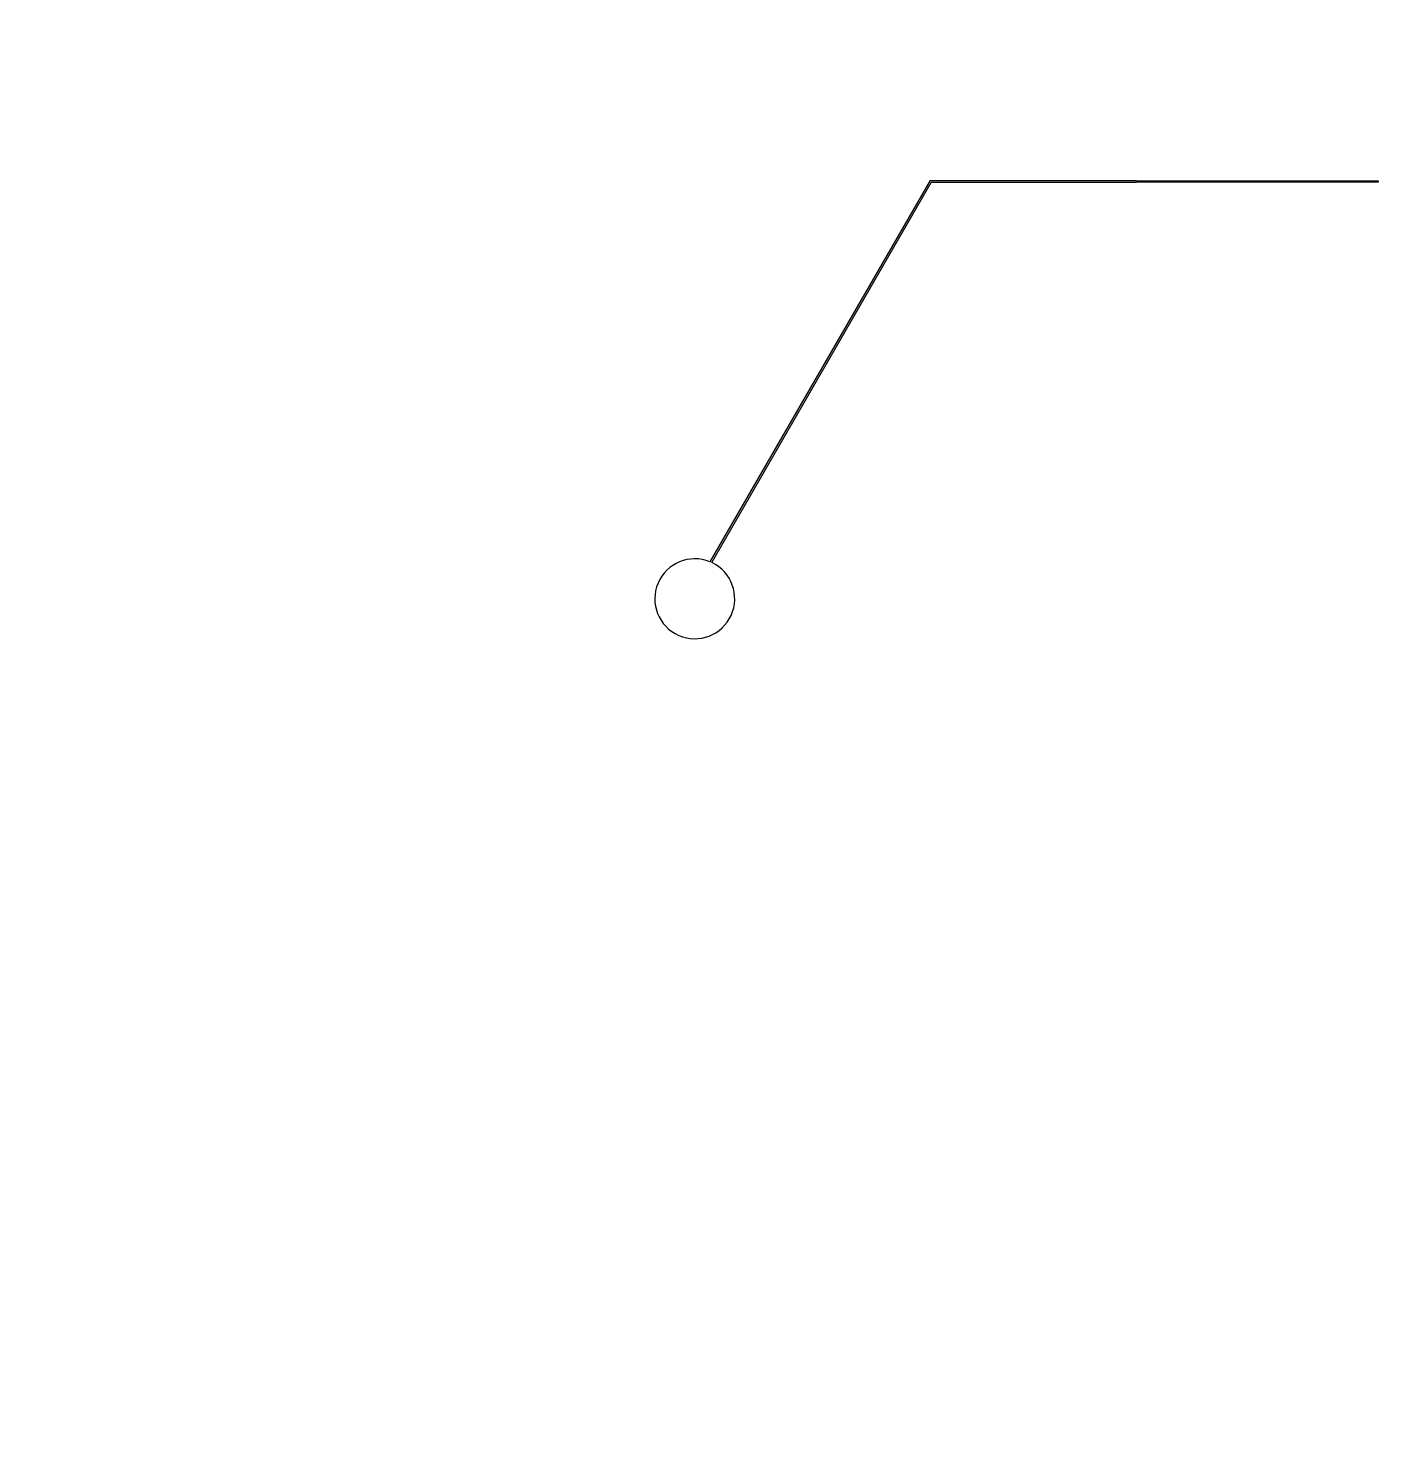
# Model space of a CAD drawing. Header units: inches. Extents: x 0 to 114300, y 0 to 114300.
# Drawn here: x 61586 to 68176, y 60926 to 67829 of the extents above; entities that cross this region are included whole.
import ezdxf

# ---------------------------------------------------------------- set-up
doc = ezdxf.new("R2010")
doc.units = ezdxf.units.IN
doc.header["$MEASUREMENT"] = 0

msp = doc.modelspace()

# ---------------------------------------------------------------- hatches: boundary and pattern name
h = msp.add_hatch()
h.set_pattern_fill('ANSI31', color=256, scale=100)
h.set_pattern_definition([(45, (-3636.992, -6350), (-8.8388348, 8.8388348), [])])
h.paths.add_polyline_path([(114300, 0), (0, 0), (0, 114300), (114300, 114300)])
edge = h.paths.add_edge_path(flags=16)
edge.add_arc((57150, 57150), 50800, 288.35844, 529.79531, ccw=False)
edge.add_line((73150, 8935.5), (41150, 8935.5))
edge.add_arc((57150, 57150), 50800, 190.20469, 251.64156, ccw=False)
edge.add_arc((57150, 57150), 50800, 169.79531, 190.20469, ccw=False)

# ---------------------------------------------------------------- linework, layer by layer
for p, q in [((65987.2, 67086.1), (64912.5, 65224.8)), ((64921.8, 65220.8), (65993, 67076.1)), ((65987.2, 67086.1), (66992.9, 67086.1)), ((66992.9, 67076.1), (65993, 67076.1)), ((66992.9, 67086.1), (66992.9, 67082.6)), ((66995.9, 67082.6), (66992.9, 67082.6)), ((66992.9, 67079.6), (66995.9, 67079.6)), ((66992.9, 67079.6), (66992.9, 67076.1)), ((66995.9, 67079.6), (66995.9, 67082.6))]:
    msp.add_line(p, q)
for points in [[(66999.9, 67079.6), (66999.9, 67082.6), (66996.9, 67082.6), (66996.9, 67079.6)], [(67003.9, 67079.6), (67003.9, 67082.6), (67000.9, 67082.6), (67000.9, 67079.6)], [(67007.9, 67079.6), (67007.9, 67082.6), (67004.9, 67082.6), (67004.9, 67079.6)], [(67011.9, 67079.6), (67011.9, 67082.6), (67008.9, 67082.6), (67008.9, 67079.6)], [(67015.9, 67079.6), (67015.9, 67082.6), (67012.9, 67082.6), (67012.9, 67079.6)], [(67019.9, 67079.6), (67019.9, 67082.6), (67016.9, 67082.6), (67016.9, 67079.6)], [(67023.9, 67079.6), (67023.9, 67082.6), (67020.9, 67082.6), (67020.9, 67079.6)], [(67027.9, 67079.6), (67027.9, 67082.6), (67024.9, 67082.6), (67024.9, 67079.6)], [(67031.9, 67079.6), (67031.9, 67082.6), (67028.9, 67082.6), (67028.9, 67079.6)], [(67035.9, 67079.6), (67035.9, 67082.6), (67032.9, 67082.6), (67032.9, 67079.6)], [(67039.9, 67079.6), (67039.9, 67082.6), (67036.9, 67082.6), (67036.9, 67079.6)], [(67043.9, 67079.6), (67043.9, 67082.6), (67040.9, 67082.6), (67040.9, 67079.6)], [(67047.9, 67079.6), (67047.9, 67082.6), (67044.9, 67082.6), (67044.9, 67079.6)], [(67051.9, 67079.6), (67051.9, 67082.6), (67048.9, 67082.6), (67048.9, 67079.6)], [(67055.9, 67079.6), (67055.9, 67082.6), (67052.9, 67082.6), (67052.9, 67079.6)], [(67059.9, 67079.6), (67059.9, 67082.6), (67056.9, 67082.6), (67056.9, 67079.6)], [(67063.9, 67079.6), (67063.9, 67082.6), (67060.9, 67082.6), (67060.9, 67079.6)], [(67067.9, 67079.6), (67067.9, 67082.6), (67064.9, 67082.6), (67064.9, 67079.6)], [(67071.9, 67079.6), (67071.9, 67082.6), (67068.9, 67082.6), (67068.9, 67079.6)], [(67075.9, 67079.6), (67075.9, 67082.6), (67072.9, 67082.6), (67072.9, 67079.6)], [(67079.9, 67079.6), (67079.9, 67082.6), (67076.9, 67082.6), (67076.9, 67079.6)], [(67083.9, 67079.6), (67083.9, 67082.6), (67080.9, 67082.6), (67080.9, 67079.6)], [(67087.9, 67079.6), (67087.9, 67082.6), (67084.9, 67082.6), (67084.9, 67079.6)], [(67091.9, 67079.6), (67091.9, 67082.6), (67088.9, 67082.6), (67088.9, 67079.6)], [(67095.9, 67079.6), (67095.9, 67082.6), (67092.9, 67082.6), (67092.9, 67079.6)], [(67099.9, 67079.6), (67099.9, 67082.6), (67096.9, 67082.6), (67096.9, 67079.6)], [(67103.9, 67079.6), (67103.9, 67082.6), (67100.9, 67082.6), (67100.9, 67079.6)], [(67107.9, 67079.6), (67107.9, 67082.6), (67104.9, 67082.6), (67104.9, 67079.6)], [(67111.9, 67079.6), (67111.9, 67082.6), (67108.9, 67082.6), (67108.9, 67079.6)], [(67115.9, 67079.6), (67115.9, 67082.6), (67112.9, 67082.6), (67112.9, 67079.6)], [(67119.9, 67079.6), (67119.9, 67082.6), (67116.9, 67082.6), (67116.9, 67079.6)], [(67123.9, 67079.6), (67123.9, 67082.6), (67120.9, 67082.6), (67120.9, 67079.6)], [(67127.9, 67079.6), (67127.9, 67082.6), (67124.9, 67082.6), (67124.9, 67079.6)], [(67131.9, 67079.6), (67131.9, 67082.6), (67128.9, 67082.6), (67128.9, 67079.6)], [(67135.9, 67079.6), (67135.9, 67082.6), (67132.9, 67082.6), (67132.9, 67079.6)], [(67139.9, 67079.6), (67139.9, 67082.6), (67136.9, 67082.6), (67136.9, 67079.6)], [(67143.9, 67079.6), (67143.9, 67082.6), (67140.9, 67082.6), (67140.9, 67079.6)], [(67147.9, 67079.6), (67147.9, 67082.6), (67144.9, 67082.6), (67144.9, 67079.6)], [(67151.9, 67079.6), (67151.9, 67082.6), (67148.9, 67082.6), (67148.9, 67079.6)], [(67155.9, 67079.6), (67155.9, 67082.6), (67152.9, 67082.6), (67152.9, 67079.6)], [(67159.9, 67079.6), (67159.9, 67082.6), (67156.9, 67082.6), (67156.9, 67079.6)], [(67163.9, 67079.6), (67163.9, 67082.6), (67160.9, 67082.6), (67160.9, 67079.6)], [(67167.9, 67079.6), (67167.9, 67082.6), (67164.9, 67082.6), (67164.9, 67079.6)], [(67171.9, 67079.6), (67171.9, 67082.6), (67168.9, 67082.6), (67168.9, 67079.6)], [(67175.9, 67079.6), (67175.9, 67082.6), (67172.9, 67082.6), (67172.9, 67079.6)], [(67179.9, 67079.6), (67179.9, 67082.6), (67176.9, 67082.6), (67176.9, 67079.6)], [(67183.9, 67079.6), (67183.9, 67082.6), (67180.9, 67082.6), (67180.9, 67079.6)], [(67187.9, 67079.6), (67187.9, 67082.6), (67184.9, 67082.6), (67184.9, 67079.6)], [(67191.9, 67079.6), (67191.9, 67082.6), (67188.9, 67082.6), (67188.9, 67079.6)], [(67195.9, 67079.6), (67195.9, 67082.6), (67192.9, 67082.6), (67192.9, 67079.6)], [(67199.9, 67079.6), (67199.9, 67082.6), (67196.9, 67082.6), (67196.9, 67079.6)], [(67203.9, 67079.6), (67203.9, 67082.6), (67200.9, 67082.6), (67200.9, 67079.6)], [(67207.9, 67079.6), (67207.9, 67082.6), (67204.9, 67082.6), (67204.9, 67079.6)], [(67211.9, 67079.6), (67211.9, 67082.6), (67208.9, 67082.6), (67208.9, 67079.6)], [(67215.9, 67079.6), (67215.9, 67082.6), (67212.9, 67082.6), (67212.9, 67079.6)], [(67219.9, 67079.6), (67219.9, 67082.6), (67216.9, 67082.6), (67216.9, 67079.6)], [(67223.9, 67079.6), (67223.9, 67082.6), (67220.9, 67082.6), (67220.9, 67079.6)], [(67227.9, 67079.6), (67227.9, 67082.6), (67224.9, 67082.6), (67224.9, 67079.6)], [(67231.9, 67079.6), (67231.9, 67082.6), (67228.9, 67082.6), (67228.9, 67079.6)], [(67235.9, 67079.6), (67235.9, 67082.6), (67232.9, 67082.6), (67232.9, 67079.6)], [(67239.9, 67079.6), (67239.9, 67082.6), (67236.9, 67082.6), (67236.9, 67079.6)], [(67243.9, 67079.6), (67243.9, 67082.6), (67240.9, 67082.6), (67240.9, 67079.6)], [(67247.9, 67079.6), (67247.9, 67082.6), (67244.9, 67082.6), (67244.9, 67079.6)], [(67251.9, 67079.6), (67251.9, 67082.6), (67248.9, 67082.6), (67248.9, 67079.6)], [(67255.9, 67079.6), (67255.9, 67082.6), (67252.9, 67082.6), (67252.9, 67079.6)], [(67259.9, 67079.6), (67259.9, 67082.6), (67256.9, 67082.6), (67256.9, 67079.6)], [(67263.9, 67079.6), (67263.9, 67082.6), (67260.9, 67082.6), (67260.9, 67079.6)], [(67267.9, 67079.6), (67267.9, 67082.6), (67264.9, 67082.6), (67264.9, 67079.6)], [(67271.9, 67079.6), (67271.9, 67082.6), (67268.9, 67082.6), (67268.9, 67079.6)], [(67275.9, 67079.6), (67275.9, 67082.6), (67272.9, 67082.6), (67272.9, 67079.6)], [(67279.9, 67079.6), (67279.9, 67082.6), (67276.9, 67082.6), (67276.9, 67079.6)], [(67283.9, 67079.6), (67283.9, 67082.6), (67280.9, 67082.6), (67280.9, 67079.6)], [(67287.9, 67079.6), (67287.9, 67082.6), (67284.9, 67082.6), (67284.9, 67079.6)], [(67291.9, 67079.6), (67291.9, 67082.6), (67288.9, 67082.6), (67288.9, 67079.6)], [(67295.9, 67079.6), (67295.9, 67082.6), (67292.9, 67082.6), (67292.9, 67079.6)], [(67299.9, 67079.6), (67299.9, 67082.6), (67296.9, 67082.6), (67296.9, 67079.6)], [(67303.9, 67079.6), (67303.9, 67082.6), (67300.9, 67082.6), (67300.9, 67079.6)], [(67307.9, 67079.6), (67307.9, 67082.6), (67304.9, 67082.6), (67304.9, 67079.6)], [(67311.9, 67079.6), (67311.9, 67082.6), (67308.9, 67082.6), (67308.9, 67079.6)], [(67315.9, 67079.6), (67315.9, 67082.6), (67312.9, 67082.6), (67312.9, 67079.6)], [(67319.9, 67079.6), (67319.9, 67082.6), (67316.9, 67082.6), (67316.9, 67079.6)], [(67323.9, 67079.6), (67323.9, 67082.6), (67320.9, 67082.6), (67320.9, 67079.6)], [(67327.9, 67079.6), (67327.9, 67082.6), (67324.9, 67082.6), (67324.9, 67079.6)], [(67331.9, 67079.6), (67331.9, 67082.6), (67328.9, 67082.6), (67328.9, 67079.6)], [(67335.9, 67079.6), (67335.9, 67082.6), (67332.9, 67082.6), (67332.9, 67079.6)], [(67339.9, 67079.6), (67339.9, 67082.6), (67336.9, 67082.6), (67336.9, 67079.6)], [(67343.9, 67079.6), (67343.9, 67082.6), (67340.9, 67082.6), (67340.9, 67079.6)], [(67347.9, 67079.6), (67347.9, 67082.6), (67344.9, 67082.6), (67344.9, 67079.6)], [(67351.9, 67079.6), (67351.9, 67082.6), (67348.9, 67082.6), (67348.9, 67079.6)], [(67355.9, 67079.6), (67355.9, 67082.6), (67352.9, 67082.6), (67352.9, 67079.6)], [(67359.9, 67079.6), (67359.9, 67082.6), (67356.9, 67082.6), (67356.9, 67079.6)], [(67363.9, 67079.6), (67363.9, 67082.6), (67360.9, 67082.6), (67360.9, 67079.6)], [(67367.9, 67079.6), (67367.9, 67082.6), (67364.9, 67082.6), (67364.9, 67079.6)], [(67371.9, 67079.6), (67371.9, 67082.6), (67368.9, 67082.6), (67368.9, 67079.6)], [(67375.9, 67079.6), (67375.9, 67082.6), (67372.9, 67082.6), (67372.9, 67079.6)], [(67379.9, 67079.6), (67379.9, 67082.6), (67376.9, 67082.6), (67376.9, 67079.6)], [(67383.9, 67079.6), (67383.9, 67082.6), (67380.9, 67082.6), (67380.9, 67079.6)], [(67387.9, 67079.6), (67387.9, 67082.6), (67384.9, 67082.6), (67384.9, 67079.6)], [(67391.9, 67079.6), (67391.9, 67082.6), (67388.9, 67082.6), (67388.9, 67079.6)], [(67395.9, 67079.6), (67395.9, 67082.6), (67392.9, 67082.6), (67392.9, 67079.6)], [(67399.9, 67079.6), (67399.9, 67082.6), (67396.9, 67082.6), (67396.9, 67079.6)], [(67403.9, 67079.6), (67403.9, 67082.6), (67400.9, 67082.6), (67400.9, 67079.6)], [(67407.9, 67079.6), (67407.9, 67082.6), (67404.9, 67082.6), (67404.9, 67079.6)], [(67411.9, 67079.6), (67411.9, 67082.6), (67408.9, 67082.6), (67408.9, 67079.6)], [(67415.9, 67079.6), (67415.9, 67082.6), (67412.9, 67082.6), (67412.9, 67079.6)], [(67419.9, 67079.6), (67419.9, 67082.6), (67416.9, 67082.6), (67416.9, 67079.6)], [(67423.9, 67079.6), (67423.9, 67082.6), (67420.9, 67082.6), (67420.9, 67079.6)], [(67427.9, 67079.6), (67427.9, 67082.6), (67424.9, 67082.6), (67424.9, 67079.6)], [(67431.9, 67079.6), (67431.9, 67082.6), (67428.9, 67082.6), (67428.9, 67079.6)], [(67435.9, 67079.6), (67435.9, 67082.6), (67432.9, 67082.6), (67432.9, 67079.6)], [(67439.9, 67079.6), (67439.9, 67082.6), (67436.9, 67082.6), (67436.9, 67079.6)], [(67443.9, 67079.6), (67443.9, 67082.6), (67440.9, 67082.6), (67440.9, 67079.6)], [(67447.9, 67079.6), (67447.9, 67082.6), (67444.9, 67082.6), (67444.9, 67079.6)], [(67451.9, 67079.6), (67451.9, 67082.6), (67448.9, 67082.6), (67448.9, 67079.6)], [(67455.9, 67079.6), (67455.9, 67082.6), (67452.9, 67082.6), (67452.9, 67079.6)], [(67459.9, 67079.6), (67459.9, 67082.6), (67456.9, 67082.6), (67456.9, 67079.6)], [(67463.9, 67079.6), (67463.9, 67082.6), (67460.9, 67082.6), (67460.9, 67079.6)], [(67467.9, 67079.6), (67467.9, 67082.6), (67464.9, 67082.6), (67464.9, 67079.6)], [(67471.9, 67079.6), (67471.9, 67082.6), (67468.9, 67082.6), (67468.9, 67079.6)], [(67475.9, 67079.6), (67475.9, 67082.6), (67472.9, 67082.6), (67472.9, 67079.6)], [(67479.9, 67079.6), (67479.9, 67082.6), (67476.9, 67082.6), (67476.9, 67079.6)], [(67483.9, 67079.6), (67483.9, 67082.6), (67480.9, 67082.6), (67480.9, 67079.6)], [(67487.9, 67079.6), (67487.9, 67082.6), (67484.9, 67082.6), (67484.9, 67079.6)], [(67491.9, 67079.6), (67491.9, 67082.6), (67488.9, 67082.6), (67488.9, 67079.6)], [(67495.9, 67079.6), (67495.9, 67082.6), (67492.9, 67082.6), (67492.9, 67079.6)], [(67499.9, 67079.6), (67499.9, 67082.6), (67496.9, 67082.6), (67496.9, 67079.6)], [(67503.9, 67079.6), (67503.9, 67082.6), (67500.9, 67082.6), (67500.9, 67079.6)], [(67507.9, 67079.6), (67507.9, 67082.6), (67504.9, 67082.6), (67504.9, 67079.6)], [(67511.9, 67079.6), (67511.9, 67082.6), (67508.9, 67082.6), (67508.9, 67079.6)], [(67515.9, 67079.6), (67515.9, 67082.6), (67512.9, 67082.6), (67512.9, 67079.6)], [(67519.9, 67079.6), (67519.9, 67082.6), (67516.9, 67082.6), (67516.9, 67079.6)], [(67523.9, 67079.6), (67523.9, 67082.6), (67520.9, 67082.6), (67520.9, 67079.6)], [(67527.9, 67079.6), (67527.9, 67082.6), (67524.9, 67082.6), (67524.9, 67079.6)], [(67531.9, 67079.6), (67531.9, 67082.6), (67528.9, 67082.6), (67528.9, 67079.6)], [(67535.9, 67079.6), (67535.9, 67082.6), (67532.9, 67082.6), (67532.9, 67079.6)], [(67539.9, 67079.6), (67539.9, 67082.6), (67536.9, 67082.6), (67536.9, 67079.6)], [(67543.9, 67079.6), (67543.9, 67082.6), (67540.9, 67082.6), (67540.9, 67079.6)], [(67547.9, 67079.6), (67547.9, 67082.6), (67544.9, 67082.6), (67544.9, 67079.6)], [(67551.9, 67079.6), (67551.9, 67082.6), (67548.9, 67082.6), (67548.9, 67079.6)], [(67555.9, 67079.6), (67555.9, 67082.6), (67552.9, 67082.6), (67552.9, 67079.6)], [(67559.9, 67079.6), (67559.9, 67082.6), (67556.9, 67082.6), (67556.9, 67079.6)], [(67563.9, 67079.6), (67563.9, 67082.6), (67560.9, 67082.6), (67560.9, 67079.6)], [(67567.9, 67079.6), (67567.9, 67082.6), (67564.9, 67082.6), (67564.9, 67079.6)], [(67571.9, 67079.6), (67571.9, 67082.6), (67568.9, 67082.6), (67568.9, 67079.6)], [(67575.9, 67079.6), (67575.9, 67082.6), (67572.9, 67082.6), (67572.9, 67079.6)], [(67579.9, 67079.6), (67579.9, 67082.6), (67576.9, 67082.6), (67576.9, 67079.6)], [(67583.9, 67079.6), (67583.9, 67082.6), (67580.9, 67082.6), (67580.9, 67079.6)], [(67587.9, 67079.6), (67587.9, 67082.6), (67584.9, 67082.6), (67584.9, 67079.6)], [(67591.9, 67079.6), (67591.9, 67082.6), (67588.9, 67082.6), (67588.9, 67079.6)], [(67595.9, 67079.6), (67595.9, 67082.6), (67592.9, 67082.6), (67592.9, 67079.6)], [(67599.9, 67079.6), (67599.9, 67082.6), (67596.9, 67082.6), (67596.9, 67079.6)], [(67603.9, 67079.6), (67603.9, 67082.6), (67600.9, 67082.6), (67600.9, 67079.6)], [(67607.9, 67079.6), (67607.9, 67082.6), (67604.9, 67082.6), (67604.9, 67079.6)], [(67611.9, 67079.6), (67611.9, 67082.6), (67608.9, 67082.6), (67608.9, 67079.6)], [(67615.9, 67079.6), (67615.9, 67082.6), (67612.9, 67082.6), (67612.9, 67079.6)], [(67619.9, 67079.6), (67619.9, 67082.6), (67616.9, 67082.6), (67616.9, 67079.6)], [(67623.9, 67079.6), (67623.9, 67082.6), (67620.9, 67082.6), (67620.9, 67079.6)], [(67627.9, 67079.6), (67627.9, 67082.6), (67624.9, 67082.6), (67624.9, 67079.6)], [(67631.9, 67079.6), (67631.9, 67082.6), (67628.9, 67082.6), (67628.9, 67079.6)], [(67635.9, 67079.6), (67635.9, 67082.6), (67632.9, 67082.6), (67632.9, 67079.6)], [(67639.9, 67079.6), (67639.9, 67082.6), (67636.9, 67082.6), (67636.9, 67079.6)], [(67643.9, 67079.6), (67643.9, 67082.6), (67640.9, 67082.6), (67640.9, 67079.6)], [(67647.9, 67079.6), (67647.9, 67082.6), (67644.9, 67082.6), (67644.9, 67079.6)], [(67651.9, 67079.6), (67651.9, 67082.6), (67648.9, 67082.6), (67648.9, 67079.6)], [(67655.9, 67079.6), (67655.9, 67082.6), (67652.9, 67082.6), (67652.9, 67079.6)], [(67659.9, 67079.6), (67659.9, 67082.6), (67656.9, 67082.6), (67656.9, 67079.6)], [(67663.9, 67079.6), (67663.9, 67082.6), (67660.9, 67082.6), (67660.9, 67079.6)], [(67667.9, 67079.6), (67667.9, 67082.6), (67664.9, 67082.6), (67664.9, 67079.6)], [(67671.9, 67079.6), (67671.9, 67082.6), (67668.9, 67082.6), (67668.9, 67079.6)], [(67675.9, 67079.6), (67675.9, 67082.6), (67672.9, 67082.6), (67672.9, 67079.6)], [(67679.9, 67079.6), (67679.9, 67082.6), (67676.9, 67082.6), (67676.9, 67079.6)], [(67683.9, 67079.6), (67683.9, 67082.6), (67680.9, 67082.6), (67680.9, 67079.6)], [(67687.9, 67079.6), (67687.9, 67082.6), (67684.9, 67082.6), (67684.9, 67079.6)], [(67691.9, 67079.6), (67691.9, 67082.6), (67688.9, 67082.6), (67688.9, 67079.6)], [(67695.9, 67079.6), (67695.9, 67082.6), (67692.9, 67082.6), (67692.9, 67079.6)], [(67699.9, 67079.6), (67699.9, 67082.6), (67696.9, 67082.6), (67696.9, 67079.6)], [(67703.9, 67079.6), (67703.9, 67082.6), (67700.9, 67082.6), (67700.9, 67079.6)], [(67707.9, 67079.6), (67707.9, 67082.6), (67704.9, 67082.6), (67704.9, 67079.6)], [(67711.9, 67079.6), (67711.9, 67082.6), (67708.9, 67082.6), (67708.9, 67079.6)], [(67715.9, 67079.6), (67715.9, 67082.6), (67712.9, 67082.6), (67712.9, 67079.6)], [(67719.9, 67079.6), (67719.9, 67082.6), (67716.9, 67082.6), (67716.9, 67079.6)], [(67723.9, 67079.6), (67723.9, 67082.6), (67720.9, 67082.6), (67720.9, 67079.6)], [(67727.9, 67079.6), (67727.9, 67082.6), (67724.9, 67082.6), (67724.9, 67079.6)], [(67731.9, 67079.6), (67731.9, 67082.6), (67728.9, 67082.6), (67728.9, 67079.6)], [(67735.9, 67079.6), (67735.9, 67082.6), (67732.9, 67082.6), (67732.9, 67079.6)], [(67739.9, 67079.6), (67739.9, 67082.6), (67736.9, 67082.6), (67736.9, 67079.6)], [(67743.9, 67079.6), (67743.9, 67082.6), (67740.9, 67082.6), (67740.9, 67079.6)], [(67747.9, 67079.6), (67747.9, 67082.6), (67744.9, 67082.6), (67744.9, 67079.6)], [(67751.9, 67079.6), (67751.9, 67082.6), (67748.9, 67082.6), (67748.9, 67079.6)], [(67755.9, 67079.6), (67755.9, 67082.6), (67752.9, 67082.6), (67752.9, 67079.6)], [(67759.9, 67079.6), (67759.9, 67082.6), (67756.9, 67082.6), (67756.9, 67079.6)], [(67763.9, 67079.6), (67763.9, 67082.6), (67760.9, 67082.6), (67760.9, 67079.6)], [(67767.9, 67079.6), (67767.9, 67082.6), (67764.9, 67082.6), (67764.9, 67079.6)], [(67771.9, 67079.6), (67771.9, 67082.6), (67768.9, 67082.6), (67768.9, 67079.6)], [(67775.9, 67079.6), (67775.9, 67082.6), (67772.9, 67082.6), (67772.9, 67079.6)], [(67779.9, 67079.6), (67779.9, 67082.6), (67776.9, 67082.6), (67776.9, 67079.6)], [(67783.9, 67079.6), (67783.9, 67082.6), (67780.9, 67082.6), (67780.9, 67079.6)], [(67787.9, 67079.6), (67787.9, 67082.6), (67784.9, 67082.6), (67784.9, 67079.6)], [(67791.9, 67079.6), (67791.9, 67082.6), (67788.9, 67082.6), (67788.9, 67079.6)], [(67795.9, 67079.6), (67795.9, 67082.6), (67792.9, 67082.6), (67792.9, 67079.6)], [(67799.9, 67079.6), (67799.9, 67082.6), (67796.9, 67082.6), (67796.9, 67079.6)], [(67803.9, 67079.6), (67803.9, 67082.6), (67800.9, 67082.6), (67800.9, 67079.6)], [(67807.9, 67079.6), (67807.9, 67082.6), (67804.9, 67082.6), (67804.9, 67079.6)], [(67811.9, 67079.6), (67811.9, 67082.6), (67808.9, 67082.6), (67808.9, 67079.6)], [(67815.9, 67079.6), (67815.9, 67082.6), (67812.9, 67082.6), (67812.9, 67079.6)], [(67819.9, 67079.6), (67819.9, 67082.6), (67816.9, 67082.6), (67816.9, 67079.6)], [(67823.9, 67079.6), (67823.9, 67082.6), (67820.9, 67082.6), (67820.9, 67079.6)], [(67827.9, 67079.6), (67827.9, 67082.6), (67824.9, 67082.6), (67824.9, 67079.6)], [(67831.9, 67079.6), (67831.9, 67082.6), (67828.9, 67082.6), (67828.9, 67079.6)], [(67835.9, 67079.6), (67835.9, 67082.6), (67832.9, 67082.6), (67832.9, 67079.6)], [(67839.9, 67079.6), (67839.9, 67082.6), (67836.9, 67082.6), (67836.9, 67079.6)], [(67843.9, 67079.6), (67843.9, 67082.6), (67840.9, 67082.6), (67840.9, 67079.6)], [(67847.9, 67079.6), (67847.9, 67082.6), (67844.9, 67082.6), (67844.9, 67079.6)], [(67851.9, 67079.6), (67851.9, 67082.6), (67848.9, 67082.6), (67848.9, 67079.6)], [(67855.9, 67079.6), (67855.9, 67082.6), (67852.9, 67082.6), (67852.9, 67079.6)], [(67859.9, 67079.6), (67859.9, 67082.6), (67856.9, 67082.6), (67856.9, 67079.6)], [(67863.9, 67079.6), (67863.9, 67082.6), (67860.9, 67082.6), (67860.9, 67079.6)], [(67867.9, 67079.6), (67867.9, 67082.6), (67864.9, 67082.6), (67864.9, 67079.6)], [(67871.9, 67079.6), (67871.9, 67082.6), (67868.9, 67082.6), (67868.9, 67079.6)], [(67875.9, 67079.6), (67875.9, 67082.6), (67872.9, 67082.6), (67872.9, 67079.6)], [(67879.9, 67079.6), (67879.9, 67082.6), (67876.9, 67082.6), (67876.9, 67079.6)], [(67883.9, 67079.6), (67883.9, 67082.6), (67880.9, 67082.6), (67880.9, 67079.6)], [(67887.9, 67079.6), (67887.9, 67082.6), (67884.9, 67082.6), (67884.9, 67079.6)], [(67891.9, 67079.6), (67891.9, 67082.6), (67888.9, 67082.6), (67888.9, 67079.6)], [(67895.9, 67079.6), (67895.9, 67082.6), (67892.9, 67082.6), (67892.9, 67079.6)], [(67899.9, 67079.6), (67899.9, 67082.6), (67896.9, 67082.6), (67896.9, 67079.6)], [(67903.9, 67079.6), (67903.9, 67082.6), (67900.9, 67082.6), (67900.9, 67079.6)], [(67907.9, 67079.6), (67907.9, 67082.6), (67904.9, 67082.6), (67904.9, 67079.6)], [(67911.9, 67079.6), (67911.9, 67082.6), (67908.9, 67082.6), (67908.9, 67079.6)], [(67915.9, 67079.6), (67915.9, 67082.6), (67912.9, 67082.6), (67912.9, 67079.6)], [(67919.9, 67079.6), (67919.9, 67082.6), (67916.9, 67082.6), (67916.9, 67079.6)], [(67923.9, 67079.6), (67923.9, 67082.6), (67920.9, 67082.6), (67920.9, 67079.6)], [(67927.9, 67079.6), (67927.9, 67082.6), (67924.9, 67082.6), (67924.9, 67079.6)], [(67931.9, 67079.6), (67931.9, 67082.6), (67928.9, 67082.6), (67928.9, 67079.6)], [(67935.9, 67079.6), (67935.9, 67082.6), (67932.9, 67082.6), (67932.9, 67079.6)], [(67939.9, 67079.6), (67939.9, 67082.6), (67936.9, 67082.6), (67936.9, 67079.6)], [(67943.9, 67079.6), (67943.9, 67082.6), (67940.9, 67082.6), (67940.9, 67079.6)], [(67947.9, 67079.6), (67947.9, 67082.6), (67944.9, 67082.6), (67944.9, 67079.6)], [(67951.9, 67079.6), (67951.9, 67082.6), (67948.9, 67082.6), (67948.9, 67079.6)], [(67955.9, 67079.6), (67955.9, 67082.6), (67952.9, 67082.6), (67952.9, 67079.6)], [(67959.9, 67079.6), (67959.9, 67082.6), (67956.9, 67082.6), (67956.9, 67079.6)], [(67963.9, 67079.6), (67963.9, 67082.6), (67960.9, 67082.6), (67960.9, 67079.6)], [(67967.9, 67079.6), (67967.9, 67082.6), (67964.9, 67082.6), (67964.9, 67079.6)], [(67971.9, 67079.6), (67971.9, 67082.6), (67968.9, 67082.6), (67968.9, 67079.6)], [(67975.9, 67079.6), (67975.9, 67082.6), (67972.9, 67082.6), (67972.9, 67079.6)], [(67979.9, 67079.6), (67979.9, 67082.6), (67976.9, 67082.6), (67976.9, 67079.6)], [(67983.9, 67079.6), (67983.9, 67082.6), (67980.9, 67082.6), (67980.9, 67079.6)], [(67987.9, 67079.6), (67987.9, 67082.6), (67984.9, 67082.6), (67984.9, 67079.6)], [(67991.9, 67079.6), (67991.9, 67082.6), (67988.9, 67082.6), (67988.9, 67079.6)], [(67995.9, 67079.6), (67995.9, 67082.6), (67992.9, 67082.6), (67992.9, 67079.6)], [(67999.9, 67079.6), (67999.9, 67082.6), (67996.9, 67082.6), (67996.9, 67079.6)], [(68003.9, 67079.6), (68003.9, 67082.6), (68000.9, 67082.6), (68000.9, 67079.6)], [(68007.9, 67079.6), (68007.9, 67082.6), (68004.9, 67082.6), (68004.9, 67079.6)], [(68011.9, 67079.6), (68011.9, 67082.6), (68008.9, 67082.6), (68008.9, 67079.6)], [(68015.9, 67079.6), (68015.9, 67082.6), (68012.9, 67082.6), (68012.9, 67079.6)], [(68019.9, 67079.6), (68019.9, 67082.6), (68016.9, 67082.6), (68016.9, 67079.6)], [(68023.9, 67079.6), (68023.9, 67082.6), (68020.9, 67082.6), (68020.9, 67079.6)], [(68027.9, 67079.6), (68027.9, 67082.6), (68024.9, 67082.6), (68024.9, 67079.6)], [(68031.9, 67079.6), (68031.9, 67082.6), (68028.9, 67082.6), (68028.9, 67079.6)], [(68035.9, 67079.6), (68035.9, 67082.6), (68032.9, 67082.6), (68032.9, 67079.6)], [(68039.9, 67079.6), (68039.9, 67082.6), (68036.9, 67082.6), (68036.9, 67079.6)], [(68043.9, 67079.6), (68043.9, 67082.6), (68040.9, 67082.6), (68040.9, 67079.6)], [(68047.9, 67079.6), (68047.9, 67082.6), (68044.9, 67082.6), (68044.9, 67079.6)], [(68051.9, 67079.6), (68051.9, 67082.6), (68048.9, 67082.6), (68048.9, 67079.6)], [(68055.9, 67079.6), (68055.9, 67082.6), (68052.9, 67082.6), (68052.9, 67079.6)], [(68059.9, 67079.6), (68059.9, 67082.6), (68056.9, 67082.6), (68056.9, 67079.6)], [(68063.9, 67079.6), (68063.9, 67082.6), (68060.9, 67082.6), (68060.9, 67079.6)], [(68067.9, 67079.6), (68067.9, 67082.6), (68064.9, 67082.6), (68064.9, 67079.6)], [(68071.9, 67079.6), (68071.9, 67082.6), (68068.9, 67082.6), (68068.9, 67079.6)], [(68075.9, 67079.6), (68075.9, 67082.6), (68072.9, 67082.6), (68072.9, 67079.6)], [(68079.9, 67079.6), (68079.9, 67082.6), (68076.9, 67082.6), (68076.9, 67079.6)], [(68083.9, 67079.6), (68083.9, 67082.6), (68080.9, 67082.6), (68080.9, 67079.6)], [(68087.9, 67079.6), (68087.9, 67082.6), (68084.9, 67082.6), (68084.9, 67079.6)], [(68091.9, 67079.6), (68091.9, 67082.6), (68088.9, 67082.6), (68088.9, 67079.6)], [(68095.9, 67079.6), (68095.9, 67082.6), (68092.9, 67082.6), (68092.9, 67079.6)], [(68099.9, 67079.6), (68099.9, 67082.6), (68096.9, 67082.6), (68096.9, 67079.6)], [(68103.9, 67079.6), (68103.9, 67082.6), (68100.9, 67082.6), (68100.9, 67079.6)], [(68107.9, 67079.6), (68107.9, 67082.6), (68104.9, 67082.6), (68104.9, 67079.6)], [(68111.9, 67079.6), (68111.9, 67082.6), (68108.9, 67082.6), (68108.9, 67079.6)], [(68115.9, 67079.6), (68115.9, 67082.6), (68112.9, 67082.6), (68112.9, 67079.6)], [(68119.9, 67079.6), (68119.9, 67082.6), (68116.9, 67082.6), (68116.9, 67079.6)], [(68123.9, 67079.6), (68123.9, 67082.6), (68120.9, 67082.6), (68120.9, 67079.6)], [(68127.9, 67079.6), (68127.9, 67082.6), (68124.9, 67082.6), (68124.9, 67079.6)], [(68131.9, 67079.6), (68131.9, 67082.6), (68128.9, 67082.6), (68128.9, 67079.6)], [(68135.9, 67079.6), (68135.9, 67082.6), (68132.9, 67082.6), (68132.9, 67079.6)], [(68139.9, 67079.6), (68139.9, 67082.6), (68136.9, 67082.6), (68136.9, 67079.6)], [(68143.9, 67079.6), (68143.9, 67082.6), (68140.9, 67082.6), (68140.9, 67079.6)], [(68147.9, 67079.6), (68147.9, 67082.6), (68144.9, 67082.6), (68144.9, 67079.6)], [(68151.9, 67079.6), (68151.9, 67082.6), (68148.9, 67082.6), (68148.9, 67079.6)], [(68155.9, 67079.6), (68155.9, 67082.6), (68152.9, 67082.6), (68152.9, 67079.6)], [(68159.9, 67079.6), (68159.9, 67082.6), (68156.9, 67082.6), (68156.9, 67079.6)], [(68163.9, 67079.6), (68163.9, 67082.6), (68160.9, 67082.6), (68160.9, 67079.6)], [(68167.9, 67079.6), (68167.9, 67082.6), (68164.9, 67082.6), (68164.9, 67079.6)], [(68171.9, 67079.6), (68171.9, 67082.6), (68168.9, 67082.6), (68168.9, 67079.6)], [(68175.9, 67079.6), (68175.9, 67082.6), (68172.9, 67082.6), (68172.9, 67079.6)]]:
    msp.add_lwpolyline(points, close=True)
msp.add_arc((64838.7, 65044.4), 195, 67.75171, 64.78906)

doc.saveas('drawing.dxf')
